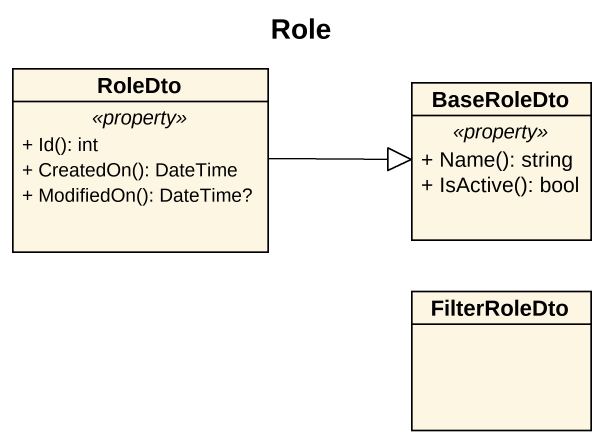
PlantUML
@startuml
title Role
hide circle
hide empty members
skinparam classAttributeIconSize 0
class RoleDto {
  .. <<property>> ..
  + Id(): int
  + CreatedOn(): DateTime
  + ModifiedOn(): DateTime?
}
class BaseRoleDto {
  .. <<property>> ..
  + Name(): string
  + IsActive(): bool
}
class FilterRoleDto
RoleDto -right-|> BaseRoleDto
@enduml
